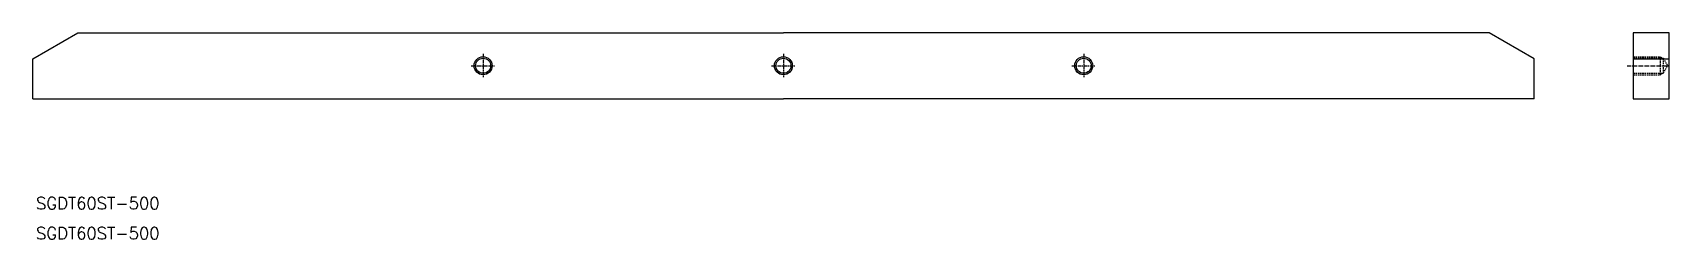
# Model space of a CAD drawing. Extents: x 0 to 545, y 0 to 69.
import ezdxf

# ---------------------------------------------------------------- set-up
doc = ezdxf.new("R2010")
doc.units = 0
doc.linetypes.add('CENTER', pattern=[2, 1.25, -0.25, 0.25, -0.25])
doc.linetypes.add('DASHED', pattern=[0.75, 0.5, -0.25])
doc.layers.get('0').update_dxf_attribs({"linetype": 'CONTINUOUS'})
doc.layers.add('CENTER', color=1, linetype='CENTER')
doc.styles.get("Standard").update_dxf_attribs({"font": 'txt', "bigfont": 'BIGFONT'})

msp = doc.modelspace()

# ---------------------------------------------------------------- linework, layer by layer
at = {"color": 7, "linetype": 'CONTINUOUS'}
for p, q in [((0, 60.12), (15, 68.78)), ((15, 68.78), (250, 68.78)), ((485, 68.78), (250, 68.78)), ((500, 60.12), (485, 68.78)), ((0, 46.78), (0, 60.12)), ((500, 46.78), (500, 60.12)), ((533.01, 60.12), (545.01, 60.12)), ((0, 46.78), (250, 46.78)), ((500, 46.78), (250, 46.78))]:
    msp.add_line(p, q, dxfattribs=at)
at = {"color": 3, "linetype": 'DASHED'}
for p, q in [((533.01, 60.78), (542.01, 60.78)), ((533.01, 60.28), (543.01, 60.28)), ((542.01, 60.78), (542.01, 54.78)), ((542.01, 60.78), (542.88, 60.28)), ((543.01, 60.28), (543.01, 55.28)), ((543.01, 60.28), (544.45, 57.78)), ((533.01, 55.28), (543.01, 55.28)), ((533.01, 54.78), (542.01, 54.78)), ((542.01, 54.78), (542.88, 55.28)), ((543.01, 55.28), (544.45, 57.78))]:
    msp.add_line(p, q, dxfattribs=at)
at = {"color": 7, "linetype": 'CONTINUOUS'}
msp.add_lwpolyline([(533.01, 46.78), (545.01, 46.78), (545.01, 68.78), (533.01, 68.78)], close=True, dxfattribs=at)
at = {"color": 3, "linetype": 'CONTINUOUS'}
for centre in [(150, 57.78), (250, 57.78), (350, 57.78)]:
    msp.add_circle(centre, 3, dxfattribs=at)
at = {"color": 7, "linetype": 'CONTINUOUS'}
for centre in [(150, 57.78), (250, 57.78), (350, 57.78)]:
    msp.add_circle(centre, 2.5, dxfattribs=at)
at = {"layer": 'CENTER', "color": 1, "linetype": 'CENTER'}
for p, q in [((150, 61.78), (150, 53.78)), ((250, 61.78), (250, 53.78)), ((350, 61.78), (350, 53.78)), ((146, 57.78), (154, 57.78)), ((246, 57.78), (254, 57.78)), ((346, 57.78), (354, 57.78)), ((531, 57.78), (544.76, 57.78))]:
    msp.add_line(p, q, dxfattribs=at)

# ---------------------------------------------------------------- texts
at = {"color": 7, "linetype": 'CONTINUOUS'}
for p in [(1.09, 10), (1.09, 0)]:
    msp.add_text('SGDT60ST-500', height=4, dxfattribs=at).set_placement(p)

doc.saveas('drawing.dxf')
